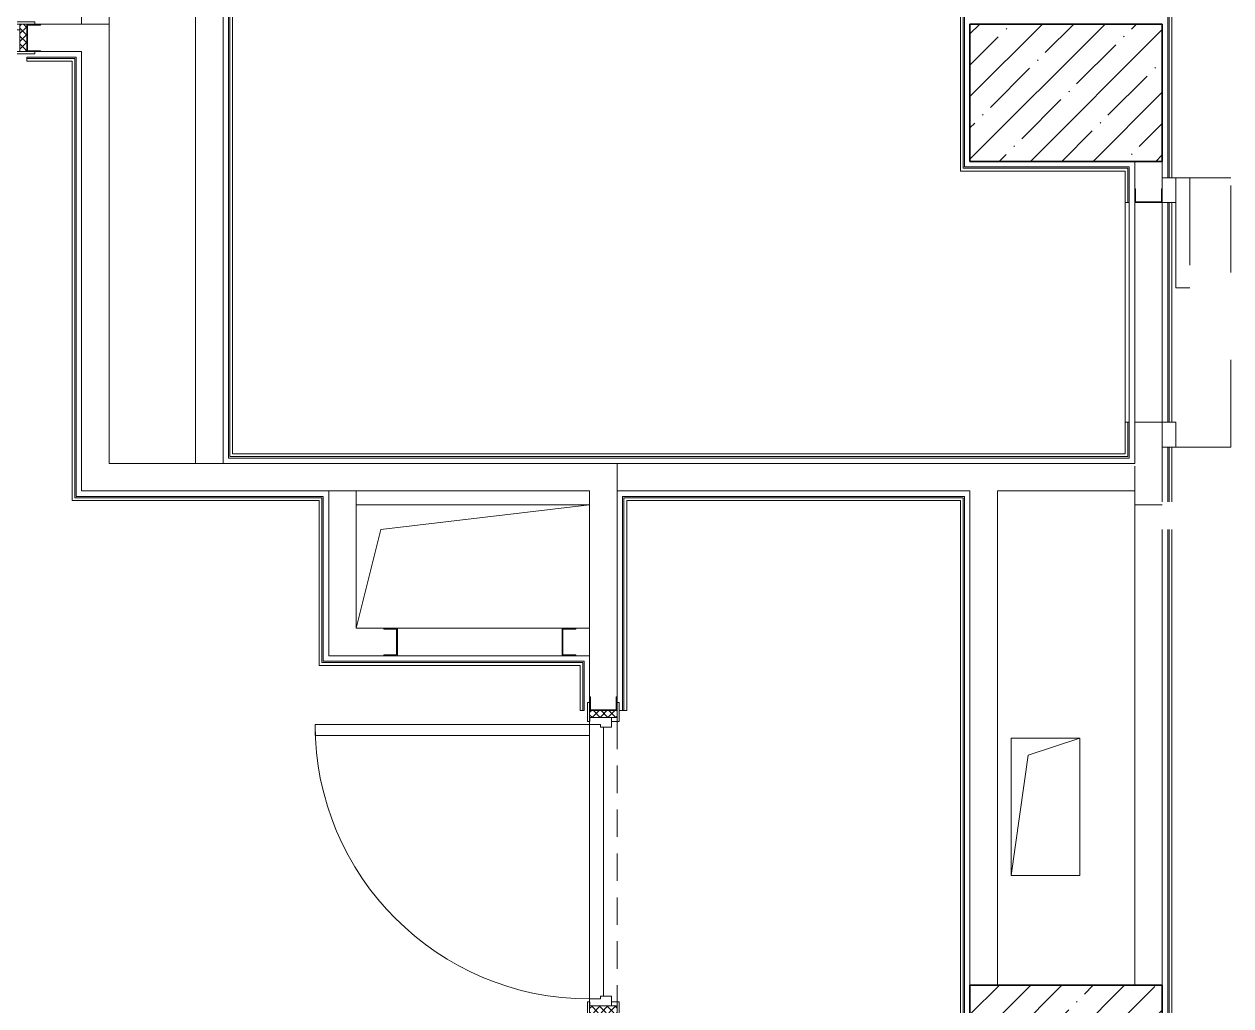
# Model space of a CAD drawing. Header units: millimetres. Extents: x 5993 to 95364, y 87345 to 145529.
# Drawn here: x 48751.2 to 49108.8, y 118966.4 to 119257.3 of the extents above; entities that cross this region are included whole.
import ezdxf

# ---------------------------------------------------------------- set-up
doc = ezdxf.new("R2010")
doc.units = ezdxf.units.MM
for name, pattern in [('200_ШТРИХ_ш1п0_6_', [160, 100, -60]), ('Штрих', [635, 317.5, -317.5]), ('Штрих короткий', [300, 150, -150])]:
    doc.linetypes.add(name, pattern=pattern)
for name, color, linetype, lineweight in [('0-2', 7, 'Continuous', 9), ('Двери', 7, 'Continuous', 9), ('Двери-1', 7, 'Continuous', 13), ('Каркас_Импост', 7, 'Continuous', 13), ('Каркас_Импост-1', 7, 'Continuous', 9), ('Невидимые линии-1', 7, 'Штрих', 9), ('Несущие колонны', 7, 'Continuous', 9), ('Несущие колонны-1', 7, 'Continuous', 35), ('Обобщенные модели', 7, 'Continuous', 9), ('Общие ребра', 7, 'Continuous', 9), ('Открывание-1', 7, 'Continuous', 9), ('Панель', 7, 'Continuous', 13), ('Перекрытия', 7, 'Continuous', 9), ('Перемычка-1', 7, 'Штрих короткий', 9), ('Перемычка_Пунктирные линии-1', 7, '200_ШТРИХ_ш1п0_6_', 9), ('Стены', 7, 'Continuous', 9), ('Стены-1', 7, 'Continuous', 13)]:
    doc.layers.add(name, color=color, linetype=linetype, lineweight=lineweight)
pattern_1 = [(135, (1751.41, 114.685), (-14.14214, -14.14214), []), (225, (1751.41, 114.685), (14.14214, -14.14214), [])]
pattern_2 = [(45, (-371.384, 114.685), (-14.1421, 14.1421), []), (135, (-371.384, 114.685), (-14.1421, -14.1421), [])]

# ---------------------------------------------------------------- blocks, each defined once
blk = doc.blocks.new('Дверь_СКБ_1Ст_Внутренняя_ШЕР - СОШ_Д-10__Дв_1100x2100h_Цеха пищеблока_EI30-27823164-АИ2_01_План напольных покрытий и плинтусов 1го этажа _Часть 1_')
at = {"layer": 'Двери'}
h = blk.add_hatch(dxfattribs=at)
h.set_pattern_fill('FP_76', color=256, style=0, pattern_type=2)
h.set_pattern_definition(pattern_1)
h.paths.add_polyline_path([(537.5, 47), (537.5, -50), (562.5, -50), (562.5, 50), (537.5, 50)], flags=0)
at = {"layer": 'Каркас_Импост-1'}
h = blk.add_hatch(dxfattribs=at)
h.set_pattern_fill('FP_77', color=256, style=0, pattern_type=2)
h.set_pattern_definition(pattern_2)
h.paths.add_polyline_path([(-537.5, 47), (-537.5, -50), (-512.5, -50), (-512.5, 50), (-537.5, 50)], flags=0)
at = {"layer": 'Каркас_Импост'}
for p, q in [((-497.5, 58), (-567.5, 58)), ((-567.5, 58), (-567.5, 50)), ((-512.5, 50), (-537.5, 50)), ((-537.5, 50), (-497.5, 50)), ((-487.5, 50), (-512.5, 50)), ((-512.5, 50), (-512.5, -30)), ((-512.5, -50), (-512.5, 50)), ((-497.5, 50), (-512.5, 50)), ((-512.5, 50), (-512.5, 49)), ((-512.5, 49), (-497.5, 49)), ((-497.5, 50), (-497.5, 58)), ((-497.5, 49), (-497.5, 50)), ((-487.5, 10), (-487.5, 50)), ((512.5, 50), (512.5, 10)), ((537.5, 50), (512.5, 50)), ((592.5, 58), (522.5, 58)), ((522.5, 58), (522.5, 50)), ((537.5, 50), (522.5, 50)), ((522.5, 50), (522.5, 49)), ((522.5, 50), (562.5, 50)), ((522.5, 49), (537.5, 49)), ((537.5, -30), (537.5, 50)), ((562.5, 50), (537.5, 50)), ((537.5, 50), (537.5, -50)), ((537.5, 49), (537.5, 50)), ((592.5, 50), (592.5, 58)), ((-477.5, 10), (-487.5, 10)), ((-477.5, -30), (-477.5, 10)), ((512.5, 10), (502.5, 10)), ((502.5, 10), (502.5, -30)), ((-512.5, -30), (-477.5, -30)), ((-497.5, -30), (-512.5, -30)), ((-512.5, -30), (-512.5, -50)), ((-497.5, -50), (-497.5, -30)), ((502.5, -30), (537.5, -30)), ((537.5, -30), (522.5, -30)), ((522.5, -30), (522.5, -50)), ((537.5, -50), (537.5, -30)), ((-567.5, -50), (-567.5, -58)), ((-567.5, -58), (-497.5, -58)), ((-537.5, -50), (-512.5, -50)), ((-497.5, -50), (-537.5, -50)), ((-512.5, -50), (-497.5, -50)), ((-497.5, -58), (-497.5, -50)), ((522.5, -50), (537.5, -50)), ((562.5, -50), (522.5, -50)), ((522.5, -50), (522.5, -58)), ((522.5, -58), (592.5, -58)), ((537.5, -50), (562.5, -50)), ((592.5, -58), (592.5, -50))]:
    blk.add_line(p, q, dxfattribs=at)
at = {"layer": 'Открывание-1'}
blk.add_arc((-487.5, 50), 1000, 360, 90, dxfattribs=at)
at = {"layer": 'Панель'}
for p, q in [((-487.5, 1050), (-487.5, 50)), ((-447.5, 1050), (-487.5, 1050)), ((-447.5, 50), (-447.5, 1050)), ((-487.5, 50), (-447.5, 50))]:
    blk.add_line(p, q, dxfattribs=at)
blk = doc.blocks.new('Дверь_СКБ_1Ст_Внутренняя_ШЕР - СОШ_Д-10__Дв_1100x2100h_Цеха пищеблока_EI30-27822588-АИ2_01_План напольных покрытий и плинтусов 1го этажа _Часть 1_')
at = {"layer": 'Двери'}
h = blk.add_hatch(dxfattribs=at)
h.set_pattern_fill('FP_76', color=256, style=0, pattern_type=2)
h.set_pattern_definition(pattern_1)
h.paths.add_polyline_path([(562.5, 50), (537.5, 50), (537.5, -50), (562.5, -50), (562.5, 47)], flags=0)
at = {"layer": 'Каркас_Импост-1'}
h = blk.add_hatch(dxfattribs=at)
h.set_pattern_fill('FP_77', color=256, style=0, pattern_type=2)
h.set_pattern_definition(pattern_2)
h.paths.add_polyline_path([(-512.5, -50), (-512.5, 50), (-537.5, 50), (-537.5, -50)], flags=0)
at = {"layer": 'Каркас_Импост'}
for p, q in [((-497.5, 58), (-567.5, 58)), ((-567.5, 58), (-567.5, 50)), ((-512.5, 50), (-537.5, 50)), ((-537.5, 50), (-497.5, 50)), ((-487.5, 50), (-512.5, 50)), ((-512.5, 50), (-512.5, -30)), ((-512.5, -50), (-512.5, 50)), ((-497.5, 50), (-512.5, 50)), ((-512.5, 50), (-512.5, 49)), ((-512.5, 49), (-497.5, 49)), ((-497.5, 50), (-497.5, 58)), ((-497.5, 49), (-497.5, 50)), ((-487.5, 10), (-487.5, 50)), ((512.5, 50), (512.5, 10)), ((537.5, 50), (512.5, 50)), ((592.5, 58), (522.5, 58)), ((522.5, 58), (522.5, 50)), ((537.5, 50), (522.5, 50)), ((522.5, 50), (522.5, 49)), ((522.5, 50), (562.5, 50)), ((522.5, 49), (537.5, 49)), ((537.5, -30), (537.5, 50)), ((562.5, 50), (537.5, 50)), ((537.5, 50), (537.5, -50)), ((537.5, 49), (537.5, 50)), ((592.5, 50), (592.5, 58)), ((-477.5, 10), (-487.5, 10)), ((-477.5, -30), (-477.5, 10)), ((512.5, 10), (502.5, 10)), ((502.5, 10), (502.5, -30)), ((-512.5, -30), (-477.5, -30)), ((-497.5, -30), (-512.5, -30)), ((-512.5, -30), (-512.5, -50)), ((-497.5, -50), (-497.5, -30)), ((502.5, -30), (537.5, -30)), ((537.5, -30), (522.5, -30)), ((522.5, -30), (522.5, -50)), ((537.5, -50), (537.5, -30)), ((-567.5, -50), (-567.5, -58)), ((-567.5, -58), (-497.5, -58)), ((-537.5, -50), (-512.5, -50)), ((-497.5, -50), (-537.5, -50)), ((-512.5, -50), (-497.5, -50)), ((-497.5, -58), (-497.5, -50)), ((522.5, -50), (537.5, -50)), ((562.5, -50), (522.5, -50)), ((522.5, -50), (522.5, -58)), ((522.5, -58), (592.5, -58)), ((537.5, -50), (562.5, -50)), ((592.5, -58), (592.5, -50))]:
    blk.add_line(p, q, dxfattribs=at)
at = {"layer": 'Открывание-1'}
blk.add_arc((512.5, 50), 1000, 90, 180, dxfattribs=at)
at = {"layer": 'Панель'}
for p, q in [((512.5, 1050), (472.5, 1050)), ((472.5, 1050), (472.5, 50)), ((512.5, 50), (512.5, 1050)), ((472.5, 50), (512.5, 50))]:
    blk.add_line(p, q, dxfattribs=at)
blk = doc.blocks.new('BSC_Колонна _Прямоугольная - 500х700-V138-АИ2_01_План напольных покрытий и плинтусов 1го этажа _Часть 1_')
at = {"layer": 'Несущие колонны'}
h = blk.add_hatch(dxfattribs=at)
h.set_pattern_fill('FP_176', color=256, style=0, pattern_type=2)
h.set_pattern_definition([(315, (-64950, 91250), (114.04925, 114.04925), []), (315, (-64950, 91135.95), (114.04925, 114.04925), [201.613, -40.323, 3.353, -36.97])])
h.paths.add_polyline_path([(-250, 350), (-250, -350), (250, -350), (250, 350)], flags=0)
at = {"layer": 'Несущие колонны-1'}
for p, q in [((250, 350), (-250, 350)), ((-250, 350), (-250, -350)), ((250, -350), (250, 350)), ((-250, -350), (250, -350))]:
    blk.add_line(p, q, dxfattribs=at)
blk = doc.blocks.new('BSC_Колонна _Прямоугольная - 500х700-V141-АИ2_01_План напольных покрытий и плинтусов 1го этажа _Часть 1_')
at = {"layer": 'Несущие колонны'}
h = blk.add_hatch(dxfattribs=at)
h.set_pattern_fill('FP_179', color=256, style=0, pattern_type=2)
h.set_pattern_definition([(315, (-61450, 91250), (114.04925, 114.04925), []), (315, (-61450, 91135.95), (114.04925, 114.04925), [201.613, -40.323, 3.353, -36.97])])
h.paths.add_polyline_path([(-250, -350), (250, -350), (250, 350), (-250, 350)], flags=0)
at = {"layer": 'Несущие колонны-1'}
for p, q in [((250, 350), (-250, 350)), ((-250, 350), (-250, -350)), ((250, -350), (250, 350)), ((-250, -350), (250, -350))]:
    blk.add_line(p, q, dxfattribs=at)
blk = doc.blocks.new('Проем_Дверь_Прямоугольный - 800х800h_проемы без заполнения-27740163-АИ2_01_План напольных покрытий и плинтусов 1го этажа _Часть 1_')
at = {"layer": 'Перемычка-1'}
for p, q in [((400, 50), (-400, 50)), ((400, -50), (-400, -50))]:
    blk.add_line(p, q, dxfattribs=at)
blk = doc.blocks.new('DM_Штора_Противопожарная_Doormaster_EI-60 - ш_800 х в_800-30774236-АИ2_01_План напольных покрытий и плинтусов 1го этажа _Часть 1_')
at = {"layer": 'Двери-1'}
for p, q in [((-365, -50), (-275, -50)), ((-365, -100), (-365, -50)), ((-275, -50), (-275, -100)), ((-275, -75), (525, -75)), ((525, -100), (525, -50)), ((575, -50), (615, -50)), ((615, -50), (615, -100)), ((-275, -100), (-365, -100)), ((615, -100), (525, -100))]:
    blk.add_line(p, q, dxfattribs=at)
at = {"layer": 'Невидимые линии-1'}
for p, q in [((-365, -50), (525, -50)), ((-365, -300), (-365, -50)), ((575, -50), (615, -50)), ((615, -50), (615, -300)), ((215, -150), (215, -100)), ((215, -100), (615, -100)), ((615, -100), (615, -150)), ((615, -150), (215, -150)), ((-365, -300), (615, -300))]:
    blk.add_line(p, q, dxfattribs=at)
blk = doc.blocks.new('154_Фахверк_СКБ_Швеллер - Тип_100_4010_1-28088705-АИ2_01_План напольных покрытий и плинтусов 1го этажа _Часть 1_')
at = {"layer": 'Обобщенные модели'}
for p, q in [((175, 50), (125, 50)), ((125, 50), (125, -50)), ((128, 47), (175, 47)), ((128, -47), (128, 47)), ((175, 47), (175, 50)), ((125, -50), (175, -50)), ((175, -47), (128, -47)), ((175, -50), (175, -47))]:
    blk.add_line(p, q, dxfattribs=at)
blk = doc.blocks.new('АР_Перемычка - АР_Перемычка-27740195-АИ2_01_План напольных покрытий и плинтусов 1го этажа _Часть 1_')
at = {"layer": 'Обобщенные модели'}
blk.add_line((0, -50), (2, -50), dxfattribs=at)
at = {"layer": 'Перемычка_Пунктирные линии-1'}
for p, q in [((0, 50), (800, 50)), ((890, 50), (1090, 50)), ((1100, 50), (1100, -50)), ((0, -50), (1100, -50))]:
    blk.add_line(p, q, dxfattribs=at)
blk = doc.blocks.new('154_Фахверк_СКБ_Швеллер - Тип_100_4010-27789772-АИ2_01_План напольных покрытий и плинтусов 1го этажа _Часть 1_')
at = {"layer": 'Обобщенные модели'}
for p, q in [((175, 50), (125, 50)), ((125, 50), (125, -50)), ((128, 47), (175, 47)), ((128, -47), (128, 47)), ((175, 47), (175, 50)), ((125, -50), (175, -50)), ((175, -47), (128, -47)), ((175, -50), (175, -47))]:
    blk.add_line(p, q, dxfattribs=at)
blk = doc.blocks.new('154_Фахверк_СКБ_Швеллер - Тип_100_3600-27825154-АИ2_01_План напольных покрытий и плинтусов 1го этажа _Часть 1_')
at = {"layer": 'Обобщенные модели'}
for p, q in [((175, 50), (125, 50)), ((125, 50), (125, -50)), ((128, 47), (175, 47)), ((128, -47), (128, 47)), ((175, 47), (175, 50)), ((125, -50), (175, -50)), ((175, -47), (128, -47)), ((175, -50), (175, -47))]:
    blk.add_line(p, q, dxfattribs=at)
blk = doc.blocks.new('АР_Перемычка - АР_Перемычка-27822017-АИ2_01_План напольных покрытий и плинтусов 1го этажа _Часть 1_')
at = {"layer": 'Перемычка_Пунктирные линии-1'}
for p, q in [((0, 50), (1100, 50)), ((0, -50), (1100, -50))]:
    blk.add_line(p, q, dxfattribs=at)
blk = doc.blocks.new('AR_Отверстие прямоугольное _в плите_ - AR_Отверстие прямоугольное _в плите_-V222-АИ2_01_План напольных покрытий и плинтусов 1го этажа _Часть 1_')
at = {"layer": 'Обобщенные модели'}
for p, q in [((125, 250), (-125, 250)), ((-125, 250), (-125, -250)), ((-62.5, 187.5), (125, 250)), ((125, -250), (125, 250)), ((-125, -250), (-62.5, 187.5)), ((-125, -250), (125, -250))]:
    blk.add_line(p, q, dxfattribs=at)
blk = doc.blocks.new('AR_Отверстие прямоугольное _в плите_ - AR_Отверстие прямоугольное _в плите_-30602922-АИ2_01_План напольных покрытий и плинтусов 1го этажа _Часть 1_')
at = {"layer": 'Обобщенные модели'}
for p, q in [((425, 225), (-425, 225)), ((-335, 135), (425, 225)), ((-425, -225), (-335, 135))]:
    blk.add_line(p, q, dxfattribs=at)

msp = doc.modelspace()

# ---------------------------------------------------------------- linework, layer by layer
at = {"layer": 'Общие ребра'}
for p, q in [((49090.53, 119211.78), (49090.53, 119450.67)), ((48812.16, 119129.16), (48812.16, 119324.1)), ((49029.49, 119214.63), (49029.49, 119312.3)), ((48766.17, 119247.16), (48751.93, 119247.16)), ((48766.17, 119247.16), (48766.17, 119246.34)), ((48766.17, 119246.34), (48766.17, 119117.36)), ((49029.89, 119214.63), (49029.49, 119214.63)), ((49029.89, 119214.63), (49077.51, 119214.63)), ((49077.51, 119214.63), (49078.32, 119214.63)), ((49078.32, 119214.63), (49078.32, 119204.45)), ((49078.32, 119139.34), (49078.32, 119129.98)), ((48812.97, 119129.16), (48812.16, 119129.16)), ((49078.32, 119129.16), (48812.97, 119129.16)), ((49078.32, 119129.98), (49078.32, 119129.16)), ((49090.53, 119115.73), (49090.53, 119132.01)), ((48766.17, 119116.95), (48766.17, 119117.36)), ((48839.43, 119116.95), (48766.17, 119116.95)), ((48839.43, 119116.95), (48839.43, 119116.14)), ((48839.43, 119068.11), (48839.43, 119116.14)), ((48928.96, 119116.95), (48928.96, 119053.87)), ((48928.96, 119116.95), (48929.78, 119116.95)), ((49028.67, 119116.95), (48929.78, 119116.95)), ((49028.67, 119116.95), (49029.49, 119116.95)), ((49029.49, 118931.34), (49029.49, 119116.95)), ((49090.53, 118518.7), (49090.53, 119107.59)), ((48839.83, 119068.11), (48839.43, 119068.11)), ((48916.75, 119068.11), (48839.83, 119068.11)), ((48916.75, 119068.11), (48916.75, 119067.3)), ((48916.75, 119053.87), (48916.75, 119067.3))]:
    msp.add_line(p, q, dxfattribs=at)
at = {"layer": 'Перекрытия'}
for p, q in [((48928.56, 119053.87), (48927.58, 119053.87)), ((48918.79, 119046.55), (48918.79, 118968.41)), ((48922.86, 118969.22), (48922.86, 119048.99))]:
    msp.add_line(p, q, dxfattribs=at)
at = {"layer": 'Стены'}
for p, q in [((49077.51, 119139.34), (49077.51, 119204.45)), ((49078.73, 119204.45), (49078.73, 119139.34)), ((49080.36, 119139.34), (49080.36, 119204.45)), ((49088.5, 119204.45), (49088.5, 119139.34)), ((49090.13, 119139.34), (49090.13, 119204.45)), ((49091.35, 119204.45), (49091.35, 119139.34))]:
    msp.add_line(p, q, dxfattribs=at)
at = {"layer": 'Стены-1'}
for p, q in [((48768.21, 119558.52), (48768.21, 119257.33)), ((49090.13, 119451.08), (49090.13, 119211.78)), ((49091.35, 119211.78), (49091.35, 119449.86)), ((48811.75, 119324.1), (48811.75, 119128.75)), ((48812.97, 119129.98), (48812.97, 119324.1)), ((48776.35, 119257.33), (48776.35, 119314.34)), ((48801.99, 119314.34), (48801.99, 119127.13)), ((48810.13, 119127.13), (48810.13, 119314.34)), ((49028.67, 119313.12), (49028.67, 119213.81)), ((49029.89, 119215.03), (49029.89, 119311.89)), ((48768.21, 119257.33), (48756, 119257.33)), ((48776.35, 119257.33), (48768.21, 119257.33)), ((48768.21, 119257.33), (48776.35, 119257.33)), ((48776.35, 119127.13), (48776.35, 119257.33)), ((48766.58, 119247.56), (48751.93, 119247.56)), ((48751.93, 119247.56), (48751.93, 119246.34)), ((48756, 119249.19), (48768.21, 119249.19)), ((48766.58, 119247.16), (48766.58, 119247.56)), ((48766.58, 119246.34), (48766.58, 119247.16)), ((48768.21, 119249.19), (48768.21, 119127.13)), ((48751.93, 119246.34), (48765.36, 119246.34)), ((48765.36, 119246.34), (48765.36, 119117.36)), ((48766.58, 119117.36), (48766.58, 119246.34)), ((49077.51, 119215.03), (49029.89, 119215.03)), ((49078.32, 119215.03), (49077.51, 119215.03)), ((49078.73, 119215.03), (49078.32, 119215.03)), ((49078.73, 119204.45), (49078.73, 119215.03)), ((49080.36, 119216.66), (49080.36, 119208.52)), ((49088.5, 119211.78), (49088.5, 119216.66)), ((49028.67, 119213.81), (49029.49, 119213.81)), ((49029.49, 119213.81), (49029.89, 119213.81)), ((49029.89, 119213.81), (49077.51, 119213.81)), ((49077.51, 119213.81), (49077.51, 119204.45)), ((49077.51, 119204.45), (49078.73, 119204.45)), ((49078.73, 119139.34), (49077.51, 119139.34)), ((49077.51, 119139.34), (49077.51, 119129.98)), ((49078.73, 119129.98), (49078.73, 119139.34)), ((49088.5, 119139.34), (49080.36, 119139.34)), ((49080.36, 119139.34), (49080.36, 119127.13)), ((48811.75, 119128.75), (48812.16, 119128.75)), ((48812.16, 119128.75), (48812.97, 119128.75)), ((49077.51, 119129.98), (48812.97, 119129.98)), ((48812.97, 119128.75), (49078.73, 119128.75)), ((49078.73, 119129.16), (49078.73, 119129.98)), ((49078.73, 119128.75), (49078.73, 119129.16)), ((49088.5, 119115.73), (49088.5, 119132.01)), ((49090.13, 119132.01), (49090.13, 119115.73)), ((49091.35, 119115.73), (49091.35, 119132.01)), ((48768.21, 119127.13), (48768.21, 119118.99)), ((48918.79, 119127.13), (48776.35, 119127.13)), ((48801.99, 119127.13), (48810.13, 119127.13)), ((48926.93, 119127.13), (48918.79, 119127.13)), ((49080.36, 119127.13), (48926.93, 119127.13)), ((48926.93, 119127.13), (48926.93, 119118.99)), ((48926.93, 119057.94), (48926.93, 119127.13)), ((48768.21, 119118.99), (48918.79, 119118.99)), ((48849.6, 119118.99), (48841.46, 119118.99)), ((48841.46, 119118.99), (48841.46, 119078.29)), ((48849.6, 119078.29), (48849.6, 119118.99)), ((48918.79, 119118.99), (48918.79, 119057.94)), ((48926.93, 119118.99), (49031.52, 119118.99)), ((49031.52, 119118.99), (49031.52, 118972.48)), ((49039.66, 119118.99), (49080.36, 119118.99)), ((49039.66, 118972.48), (49039.66, 119118.99)), ((49080.36, 119118.99), (49080.36, 118972.48)), ((48765.36, 119117.36), (48765.36, 119116.95)), ((48765.36, 119116.95), (48765.36, 119116.14)), ((48765.36, 119116.14), (48838.61, 119116.14)), ((48839.83, 119117.36), (48766.58, 119117.36)), ((48838.61, 119116.14), (48838.61, 119067.3)), ((48839.83, 119116.95), (48839.83, 119117.36)), ((48839.83, 119116.14), (48839.83, 119116.95)), ((48839.83, 119068.52), (48839.83, 119116.14)), ((48928.96, 119117.36), (48928.56, 119117.36)), ((48928.56, 119117.36), (48928.56, 119053.87)), ((48929.78, 119117.36), (48928.96, 119117.36)), ((49028.67, 119117.36), (48929.78, 119117.36)), ((48929.78, 119053.87), (48929.78, 119116.14)), ((48929.78, 119116.14), (49028.67, 119116.14)), ((49029.49, 119117.36), (49028.67, 119117.36)), ((49028.67, 119116.14), (49028.67, 118930.53)), ((49029.89, 119117.36), (49029.49, 119117.36)), ((49029.89, 118931.75), (49029.89, 119117.36)), ((49088.5, 118972.48), (49088.5, 119107.59)), ((49090.13, 119107.59), (49090.13, 118518.29)), ((49091.35, 118519.51), (49091.35, 119107.59)), ((48841.46, 119078.29), (48841.46, 119070.15)), ((48857.74, 119078.29), (48849.6, 119078.29)), ((48910.65, 119078.29), (48861.81, 119078.29)), ((48918.79, 119078.29), (48914.72, 119078.29)), ((48918.79, 119070.15), (48918.79, 119078.29)), ((48917.16, 119068.52), (48839.83, 119068.52)), ((48841.46, 119070.15), (48857.74, 119070.15)), ((48861.81, 119070.15), (48910.65, 119070.15)), ((48914.72, 119070.15), (48918.79, 119070.15)), ((48917.16, 119068.11), (48917.16, 119068.52)), ((48917.16, 119067.3), (48917.16, 119068.11)), ((48838.61, 119067.3), (48839.43, 119067.3)), ((48839.43, 119067.3), (48839.83, 119067.3)), ((48839.83, 119067.3), (48915.94, 119067.3)), ((48915.94, 119067.3), (48915.94, 119053.87)), ((48917.16, 119053.87), (48917.16, 119067.3)), ((48915.94, 119053.87), (48917.16, 119053.87)), ((48928.56, 119053.87), (48929.78, 119053.87))]:
    msp.add_line(p, q, dxfattribs=at)

# ---------------------------------------------------------------- block references
at = {"layer": '0-2', "xscale": 0.08139549610658335, "yscale": 0.08139549610658335, "zscale": 0.08139549610658335}
for name, p, rotation in [('Дверь_СКБ_1Ст_Внутренняя_ШЕР - СОШ_Д-10__Дв_1100x2100h_Цеха пищеблока_EI30-27823164-АИ2_01_План напольных покрытий и плинтусов 1го этажа _Часть 1_', (48708.18, 119253.26), 180), ('АР_Перемычка - АР_Перемычка-27822017-АИ2_01_План напольных покрытий и плинтусов 1го этажа _Часть 1_', (48751.93, 119253.26), 180), ('BSC_Колонна _Прямоугольная - 500х700-V138-АИ2_01_План напольных покрытий и плинтусов 1го этажа _Часть 1_', (49060.01, 119237.01), 89.9999999999999), ('DM_Штора_Противопожарная_Doormaster_EI-60 - ш_800 х в_800-30774236-АИ2_01_План напольных покрытий и плинтусов 1го этажа _Часть 1_', (49084.43, 119161.72), 89.99999999999993), ('154_Фахверк_СКБ_Швеллер - Тип_100_4010_1-28088705-АИ2_01_План напольных покрытий и плинтусов 1го этажа _Часть 1_', (49084.43, 119194.28), 89.99999999999993), ('Проем_Дверь_Прямоугольный - 800х800h_проемы без заполнения-27740163-АИ2_01_План напольных покрытий и плинтусов 1го этажа _Часть 1_', (49084.43, 119171.89), 269.9999999999999), ('АР_Перемычка - АР_Перемычка-27740195-АИ2_01_План напольных покрытий и плинтусов 1го этажа _Часть 1_', (49084.43, 119204.45), 269.9999999999999), ('154_Фахверк_СКБ_Швеллер - Тип_100_4010-27789772-АИ2_01_План напольных покрытий и плинтусов 1го этажа _Часть 1_', (48871.99, 119074.22), 180), ('154_Фахверк_СКБ_Швеллер - Тип_100_4010-27789772-АИ2_01_План напольных покрытий и плинтусов 1го этажа _Часть 1_', (48922.86, 119043.7), 89.9999999999999), ('Дверь_СКБ_1Ст_Внутренняя_ШЕР - СОШ_Д-10__Дв_1100x2100h_Цеха пищеблока_EI30-27822588-АИ2_01_План напольных покрытий и плинтусов 1го этажа _Часть 1_', (48922.86, 119008.09), 89.9999999999999), ('АР_Перемычка - АР_Перемычка-27822017-АИ2_01_План напольных покрытий и плинтусов 1го этажа _Часть 1_', (48922.86, 118964.34), 89.9999999999999), ('BSC_Колонна _Прямоугольная - 500х700-V141-АИ2_01_План напольных покрытий и плинтусов 1го этажа _Часть 1_', (49060.01, 118952.13), 89.9999999999999)]:
    msp.add_blockref(name, p, dxfattribs=dict(at, rotation=rotation))
for name, p in [('154_Фахверк_СКБ_Швеллер - Тип_100_3600-27825154-АИ2_01_План напольных покрытий и плинтусов 1го этажа _Часть 1_', (48741.75, 119253.26)), ('AR_Отверстие прямоугольное _в плите_ - AR_Отверстие прямоугольное _в плите_-30602922-АИ2_01_План напольных покрытий и плинтусов 1го этажа _Часть 1_', (48884.2, 119096.6)), ('154_Фахверк_СКБ_Швеллер - Тип_100_4010_1-28088705-АИ2_01_План напольных покрытий и плинтусов 1го этажа _Часть 1_', (48900.47, 119074.22)), ('AR_Отверстие прямоугольное _в плите_ - AR_Отверстие прямоугольное _в плите_-V222-АИ2_01_План напольных покрытий и плинтусов 1го этажа _Часть 1_', (49053.9, 119025.38))]:
    msp.add_blockref(name, p, dxfattribs=at)

doc.saveas('drawing.dxf')
